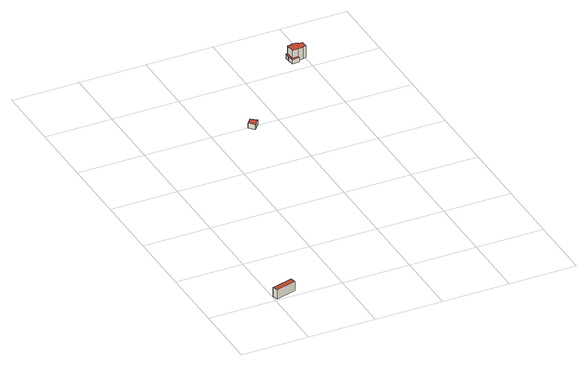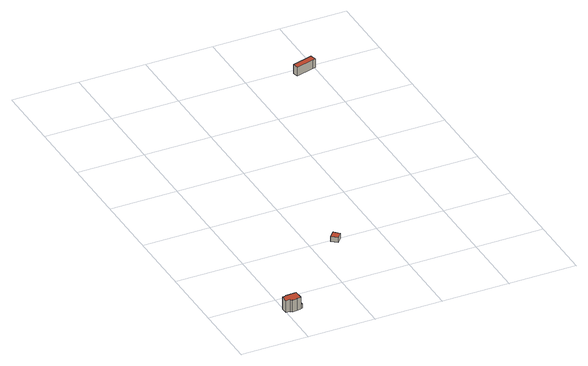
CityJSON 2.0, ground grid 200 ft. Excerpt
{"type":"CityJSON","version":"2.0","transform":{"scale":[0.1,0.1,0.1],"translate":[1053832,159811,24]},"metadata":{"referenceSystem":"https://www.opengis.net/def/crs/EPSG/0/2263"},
"CityObjects":{
"building1":{"type":"Building","attributes":{"name":"Bldg_1210002465","BIN":"4534163"},"geometry":[{"type":"MultiSurface","lod":"2","boundaries":[[[0,1,2,3,4]],[[5,6,7,8,9]],[[2,1,9,8]],[[3,2,8,7]],[[4,3,7,6]],[[0,4,6,5]],[[1,0,5,9]]],"semantics":{"surfaces":[{"type":"RoofSurface","BIN":"4534163"},{"type":"GroundSurface"},{"type":"WallSurface"}],"values":[0,1,2,2,2,2,2]}}]},
"building2":{"type":"Building","attributes":{"name":"Bldg_1511015440","BIN":"4516800"},"geometry":[{"type":"MultiSurface","lod":"2","boundaries":[[[10,11,12,13,14,15]],[[16,17,18,19,20,21]],[[10,15,21,20]],[[11,10,20,19]],[[12,11,19,18]],[[13,12,18,17]],[[14,13,17,16]],[[15,14,16,21]]],"semantics":{"surfaces":[{"type":"RoofSurface","BIN":"4516800"},{"type":"GroundSurface"},{"type":"WallSurface"}],"values":[0,1,2,2,2,2,2,2]}}]},
"building3":{"type":"Building","attributes":{"name":"Bldg_1210010621","BIN":"4297770"},"geometry":[{"type":"MultiSurface","lod":"2","boundaries":[[[22,23,24,25,26,27,28,29]],[[30,31,32,33,34,35,36,37,38,39,40,41,42,43,44]],[[45,46,47,48,49,50,51,52,53,54,55,56,57,58,59,60,61,62,63]],[[29,36,35,22]],[[28,37,36,29]],[[31,30,63,62]],[[32,31,62,61]],[[33,32,61,60]],[[34,33,60,59]],[[35,34,59,58]],[[23,22,58,57]],[[24,23,57,56]],[[25,24,56,55]],[[26,25,55,54]],[[27,26,54,53]],[[28,27,53,52]],[[38,37,52,51]],[[39,38,51,50]],[[40,39,50,49]],[[41,40,49,48]],[[42,41,48,47]],[[43,42,47,46]],[[44,43,46,45]],[[30,44,45,63]]],"semantics":{"surfaces":[{"type":"RoofSurface","BIN":"4297770"},{"type":"GroundSurface"},{"type":"WallSurface"}],"values":[0,0,1,2,2,2,2,2,2,2,2,2,2,2,2,2,2,2,2,2,2,2,2,2]}}]}
},
"vertices":[
[622,343,324],[81,190,324],[8,169,324],[56,1,324],[669,175,324],[622,343,44],[669,175,44],[56,1,44],[8,169,44],[81,190,44],
[3225,8151,162],[3081,7991,162],[3231,7856,162],[3241,7847,162],[3260,7869,162],[3384,8007,162],[3260,7869,2],[3241,7847,2],[3231,7856,2],[3081,7991,2],[3225,8151,2],[3384,8007,2],
[5564,10644,135],[5519,10641,135],[5526,10516,135],[5534,10517,135],[5546,10316,135],[5758,10328,135],[5754,10403,135],[5579,10392,135],[5833,10700,375],[5696,10692,375],[5697,10671,375],[5569,10663,375],[5570,10644,375],[5564,10644,375],[5579,10392,375],[5754,10403,375],[5913,10412,375],[5911,10432,375],[6013,10438,375],[6000,10645,375],[5884,10638,375],[5882,10677,375],[5834,10674,375],[5834,10674,1],[5882,10677,1],[5884,10638,1],[6000,10645,1],[6013,10438,1],[5911,10432,1],[5913,10412,1],[5754,10403,1],[5758,10328,1],[5546,10316,1],[5534,10517,1],[5526,10516,1],[5519,10641,1],[5564,10644,1],[5570,10644,1],[5569,10663,1],[5697,10671,1],[5696,10692,1],[5833,10700,1]
]}
